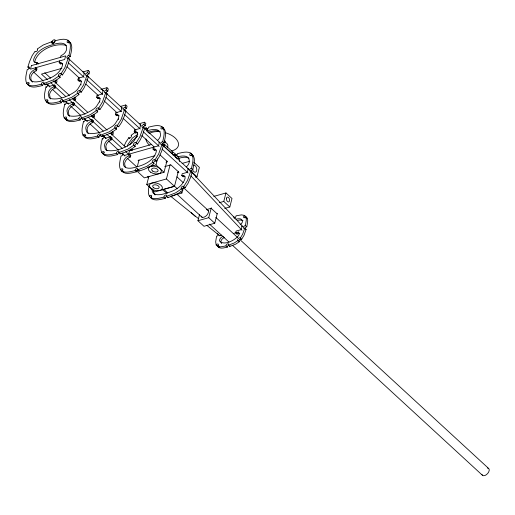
<?xml version="1.0" encoding="UTF-8"?>
<svg xmlns="http://www.w3.org/2000/svg" width="515" height="515" viewBox="0 0 515 515"><rect width="100%" height="100%" fill="white"/><g stroke="black" fill="none" stroke-linecap="round" stroke-linejoin="round"><path stroke-width="0.77" d="M149.086 185.915C148.565 189.674 147.11 194.857 150.708 197.554A1.667 0.953 -47.4 0 1 151.674 196.679M82.87 71.939L88.2 70.433L87.672 72.712A1.667 0.953 -47.4 0 0 85.645 74.463A1.667 0.953 -47.4 0 0 87.016 75.242L88.361 76.478L86.681 81.911L84.093 87.865L81.17 92.237A1.667 0.953 -47.4 0 0 79.22 92.52A1.667 0.953 -47.4 0 0 78.956 94.554L74.765 97.605L69.055 100.316L63.841 102.079L62.502 100.85A1.667 0.953 -47.4 0 0 61.749 99.414A1.667 0.953 -47.4 0 0 60.075 101.532C55.826 102.427 50.914 104.262 46.768 102.067A1.667 0.953 -47.4 0 0 47.599 99.871A1.667 0.953 -47.4 0 0 45.494 100.74C43.369 96.395 45.127 91.342 45.97 86.887A1.667 0.953 -47.4 0 0 47.393 86.179A1.667 0.953 -47.4 0 0 48.037 84.698M100.876 89.423L106.959 87.698L106.438 89.983A1.667 0.953 -47.4 0 0 104.403 91.728A1.667 0.953 -47.4 0 0 105.781 92.507L107.12 93.743L105.446 99.176L102.858 105.131L99.936 109.502A1.667 0.953 -47.4 0 0 97.985 109.785A1.667 0.953 -47.4 0 0 97.721 111.819L93.53 114.871L87.814 117.581L82.606 119.345L81.267 118.115A1.667 0.953 -47.4 0 0 80.514 116.68A1.667 0.953 -47.4 0 0 78.84 118.798C74.591 119.692 69.673 121.527 65.534 119.332A1.667 0.953 -47.4 0 0 66.364 117.137A1.667 0.953 -47.4 0 0 64.259 118.006C62.135 113.661 63.892 108.607 64.736 104.152A1.667 0.953 -47.4 0 0 66.796 102.253M120.401 106.476L125.724 104.963L125.197 107.249A1.667 0.953 -47.4 0 0 123.169 108.993A1.667 0.953 -47.4 0 0 124.546 109.772L125.885 111.008L124.205 116.442L121.617 122.396L118.701 126.767A1.667 0.953 -47.4 0 0 116.744 127.051A1.667 0.953 -47.4 0 0 116.48 129.085L112.289 132.136L106.579 134.846L101.371 136.61L100.026 135.381A1.667 0.953 -47.4 0 0 99.273 133.945A1.667 0.953 -47.4 0 0 97.605 136.063C93.35 136.958 88.438 138.793 84.299 136.597A1.667 0.953 -47.4 0 0 85.13 134.402A1.667 0.953 -47.4 0 0 83.024 135.271C80.9 130.926 82.658 125.872 83.494 121.418A1.667 0.953 -47.4 0 0 84.917 120.71A1.667 0.953 -47.4 0 0 85.567 119.229M139.166 123.742L144.49 122.229L143.962 124.514A1.667 0.953 -47.4 0 0 141.934 126.259A1.667 0.953 -47.4 0 0 143.312 127.038L144.651 128.274L142.97 133.707L140.383 139.662L137.46 144.033A1.667 0.953 -47.4 0 0 135.509 144.316A1.667 0.953 -47.4 0 0 135.245 146.35L131.055 149.402L125.345 152.112L120.13 153.876L118.791 152.646A1.667 0.953 -47.4 0 0 118.038 151.21A1.667 0.953 -47.4 0 0 116.364 153.328C112.116 154.223 107.204 156.058 103.064 153.863A1.667 0.953 -47.4 0 0 103.895 151.668A1.667 0.953 -47.4 0 0 101.79 152.537C99.659 148.191 101.416 143.138 102.26 138.683A1.667 0.953 -47.4 0 0 104.333 136.707M218.63 234.241A1.667 0.953 -47.4 0 1 216.577 236.14L215.676 241.831L216.197 244.998A1.667 0.953 -47.4 0 1 218.27 244.168A1.667 0.953 -47.4 0 1 217.478 246.331L220.523 246.865L225.988 245.913A1.667 0.953 -47.4 0 1 227.662 243.801A1.667 0.953 -47.4 0 1 228.415 245.224L229.754 246.46L235.555 244.219L239.378 241.735A1.667 0.953 -47.4 0 1 239.668 239.713A1.667 0.953 -47.4 0 1 241.612 239.404L243.981 235.419L246.112 229.375L244.773 228.139A1.667 0.953 -47.4 0 1 243.408 227.353A1.667 0.953 -47.4 0 1 245.43 225.609L246.331 219.911L245.81 216.751A1.667 0.953 -47.4 0 1 243.73 217.575A1.667 0.953 -47.4 0 1 244.522 215.412L241.484 214.877L236.018 215.837A1.667 0.953 -47.4 0 1 235.407 217.24A1.667 0.953 -47.4 0 1 234.055 217.993M244.831 228.338A1.667 0.953 -47.4 0 1 246.769 226.838C247.239 223.639 249.106 219.042 245.81 216.751M27.862 67.092A1.667 0.953 -47.4 0 1 29.233 67.871A1.667 0.953 -47.4 0 1 27.205 69.622C26.368 74.083 24.623 79.117 26.735 83.475A1.667 0.953 -47.4 0 1 28.84 82.606A1.667 0.953 -47.4 0 1 28.01 84.801C32.155 86.977 37.054 85.162 41.309 84.267A1.667 0.953 -47.4 0 1 42.983 82.149A1.667 0.953 -47.4 0 1 43.736 83.585L45.075 84.814L50.29 83.05L56 80.34L60.191 77.289A1.667 0.953 -47.4 0 1 60.455 75.254A1.667 0.953 -47.4 0 1 62.405 74.971L65.328 70.6L67.916 64.645L69.596 59.212L68.257 57.976A1.667 0.953 -47.4 0 1 66.879 57.197A1.667 0.953 -47.4 0 1 68.907 55.446C69.744 50.985 71.488 45.951 69.383 41.593A1.667 0.953 -47.4 0 1 67.278 42.462A1.667 0.953 -47.4 0 1 68.109 40.267C63.957 38.091 59.058 39.913 54.802 40.801A1.667 0.953 -47.4 0 1 53.129 42.919A1.667 0.953 -47.4 0 1 52.376 41.49L43.144 45.037L37.26 49.015A1.667 0.953 -47.4 0 1 36.996 51.049A1.667 0.953 -47.4 0 1 35.046 51.333L32.13 55.704L29.542 61.658L27.862 67.092L29.201 68.328A1.667 0.953 -47.4 0 1 29.664 68.122M68.218 58.427A1.667 0.953 -47.4 0 1 70.246 56.682C70.948 51.957 73.742 45.314 69.383 41.593M123.091 153.76A1.667 0.953 -47.4 0 1 122.448 155.24A1.667 0.953 -47.4 0 1 121.025 155.948C120.188 160.41 118.444 165.45 120.549 169.802A1.667 0.953 -47.4 0 1 122.654 168.933A1.667 0.953 -47.4 0 1 121.823 171.128C125.975 173.304 130.874 171.489 135.13 170.6A1.667 0.953 -47.4 0 1 136.803 168.476A1.667 0.953 -47.4 0 1 137.556 169.911L138.895 171.141L144.11 169.377L149.82 166.667L154.011 163.615A1.667 0.953 -47.4 0 1 154.275 161.581A1.667 0.953 -47.4 0 1 156.225 161.298L159.148 156.927L161.736 150.972L163.41 145.539L162.071 144.303A1.667 0.953 -47.4 0 1 160.699 143.524A1.667 0.953 -47.4 0 1 162.727 141.78C163.564 137.318 165.309 132.278 163.197 127.92A1.667 0.953 -47.4 0 1 161.092 128.789A1.667 0.953 -47.4 0 1 161.922 126.593C157.777 124.418 152.878 126.239 148.623 127.128A1.667 0.953 -47.4 0 1 146.949 129.246A1.667 0.953 -47.4 0 1 146.196 127.817L144.103 128.48M162.006 144.908A1.667 0.953 -47.4 0 1 164.066 143.009C164.768 138.284 167.562 131.64 163.197 127.92M149.369 196.318A1.667 0.953 -47.4 0 1 151.474 195.449A1.667 0.953 -47.4 0 1 150.644 197.644C154.79 199.82 159.689 197.998 163.944 197.11A1.667 0.953 -47.4 0 1 165.618 194.992A1.667 0.953 -47.4 0 1 166.371 196.421L167.71 197.657L172.924 195.893L178.634 193.183L182.825 190.132A1.667 0.953 -47.4 0 1 183.089 188.097A1.667 0.953 -47.4 0 1 185.04 187.814L187.962 183.443L190.55 177.482L192.23 172.055L190.885 170.819A1.667 0.953 -47.4 0 1 189.514 170.04A1.667 0.953 -47.4 0 1 191.541 168.289C192.378 163.828 194.123 158.794 192.018 154.436A1.667 0.953 -47.4 0 1 189.913 155.305A1.667 0.953 -47.4 0 1 190.737 153.11C186.591 150.934 181.692 152.755 177.437 153.644A1.667 0.953 -47.4 0 1 175.763 155.762A1.667 0.953 -47.4 0 1 175.01 154.333L172.918 154.996M190.853 171.27A1.667 0.953 -47.4 0 1 192.88 169.525C193.582 164.8 196.376 158.157 192.018 154.436M86.938 75.995A1.667 0.953 -47.4 0 1 87.659 74.585A1.667 0.953 -47.4 0 1 89.011 73.948L89.539 71.662L88.2 70.433M105.749 92.958A1.667 0.953 -47.4 0 1 107.777 91.213L108.305 88.928L106.959 87.698M124.469 110.455A1.667 0.953 -47.4 0 1 126.542 108.478L127.063 106.193L125.724 104.963M143.273 127.495A1.667 0.953 -47.4 0 1 145.301 125.744L145.829 123.458L144.49 122.229M59.573 60.918L59.219 62.676A5.556 3.18 -47.4 0 1 61.89 67.137C58.684 74.611 50.914 78.454 43.447 80.366C38.902 82.001 29.033 84.087 29.464 76.329A5.556 3.18 -47.4 0 1 35.046 69.531L35.619 67.716L36.958 68.946L36.391 70.761A5.556 3.18 -47.4 0 0 30.803 77.565L30.997 79.567L32.426 82.13M36.539 64.15L37.003 62.367L38.342 63.596L38.226 64.047M49.421 85.767L49.247 86.436L54.384 84.981L55.723 86.211L55.26 87.994L53.921 86.765L54.384 84.981M60.493 57.352L61.066 55.543A5.556 3.18 -47.4 0 0 66.647 48.738C67.085 40.981 57.21 43.067 52.672 44.702C45.198 46.614 37.428 50.457 34.222 57.931A5.556 3.18 -47.4 0 0 36.893 62.399L37.003 62.367M53.702 81.866L55.305 81.415L55.652 80.076M59.109 62.701L60.455 63.937L60.686 63.049M55.041 83.102L56.644 82.645L57.107 80.861L56.27 80.095M68.186 103.032L68.012 103.702L73.143 102.247L74.488 103.476L74.025 105.26L72.686 104.03L73.143 102.247M83.752 73.349L84.396 73.162L83.469 76.729L78.338 78.183L77.874 79.967L79.213 81.203L79.445 80.314M72.467 99.131L74.07 98.68L74.36 97.567M73.806 100.367L75.409 99.91L75.872 98.127L74.694 97.052M86.951 120.298L86.778 120.967L91.908 119.512L93.247 120.742L92.79 122.525L91.451 121.295L91.908 119.512M102.517 90.614L103.155 90.428L102.234 93.994L97.103 95.449L96.64 97.232L97.979 98.468L98.211 97.58M91.226 116.403L92.829 115.946L93.176 114.607M92.565 117.632L94.174 117.175L94.631 115.392L93.794 114.626M105.71 137.563L105.543 138.232L110.674 136.778L112.013 138.007L111.549 139.797L110.21 138.561L110.674 136.778M121.276 107.88L121.92 107.693L120.999 111.259L115.862 112.714L115.405 114.504L116.744 115.733L116.976 114.845M109.991 133.668L111.594 133.211L111.884 132.097M111.33 134.898L112.933 134.441L113.397 132.658L112.225 131.583M124.418 155.054L124.302 155.498L158.523 145.79L159.444 142.224L158.807 142.41M140.041 125.145L140.685 124.958L139.758 128.525L134.627 129.986L134.164 131.769L135.509 132.999L135.793 131.885M129.503 150.721L128.583 154.288L125.641 151.577M153.393 147.251L153.039 149.002A5.556 3.18 -47.4 0 1 155.71 153.464C152.504 160.938 144.734 164.781 137.26 166.693C132.722 168.328 122.847 170.414 123.285 162.663A5.556 3.18 -47.4 0 1 128.866 155.858L129.439 154.043L130.778 155.279L130.205 157.088A5.556 3.18 -47.4 0 0 124.624 163.892L125.351 167.388M130.359 150.477L130.707 149.138M131.988 150.592L132.162 149.923L131.267 149.105M137.447 166.017L139.024 159.933M152.929 149.035L154.268 150.264L154.558 149.15M178.39 171.238L174.482 186.34L154.809 191.921L146.762 184.525L148.899 176.259M147.644 167.253L155.974 164.89L157.519 158.91M164.781 144.631L164.317 146.415L172.358 153.811L172.821 152.028L164.781 144.631L162.47 145.282M136.295 170.471L144.335 177.875L164.015 172.293L166.937 160.989M146.762 184.525L166.442 178.943L170.15 164.594M184.969 176.671A5.556 3.18 -47.4 0 0 183.192 176.748L181.744 175.544L182.207 173.761L187.338 172.306L188.265 168.74L187.621 168.92M183.089 176.78L183.314 175.885M171.128 196.067L181.911 193.009L183.482 186.926M195.507 177.173L196.975 176.754L199.395 167.394L193.724 162.173M217.304 213.339L214.749 223.227L203.966 226.285L197.934 220.735L199.511 214.646M197.934 220.735L208.717 217.678L211.272 207.79M219.384 202.665L223.78 201.423L225.969 192.951L232.001 198.5L229.812 206.972L224.682 208.427M219.963 235.246L219.847 235.69L221.772 235.143M239.816 233.617A3.335 1.912 -47.4 0 0 238.638 233.623L236.984 234.093L235.638 232.864L236.102 231.081L241.232 229.626L242.159 226.059L241.516 226.24M236.984 234.093L237.151 233.43M48.12 85.509A1.667 0.953 -47.4 0 0 47.966 85.593L46.665 84.203M47.966 85.593L48.172 84.833M66.725 102.858L65.386 101.622L65.514 101.165M85.722 120.001A1.667 0.953 -47.4 0 0 85.49 120.124L84.19 118.733M85.49 120.124L85.657 119.512M104.294 137.235L102.916 136.153L103.039 135.696M87.016 75.242L83.636 84.866L79.831 91.007A1.667 0.953 -47.4 0 0 77.881 91.284A1.667 0.953 -47.4 0 0 77.617 93.318L71.733 97.303L62.502 100.85M105.781 92.507L102.401 102.131L98.597 108.272A1.667 0.953 -47.4 0 0 96.64 108.549A1.667 0.953 -47.4 0 0 96.376 110.583L90.498 114.568L81.267 118.115M124.546 109.772L121.167 119.396L117.356 125.538A1.667 0.953 -47.4 0 0 115.405 125.815A1.667 0.953 -47.4 0 0 115.141 127.849L109.257 131.834L100.026 135.381M143.312 127.038L139.926 136.662L136.121 142.803A1.667 0.953 -47.4 0 0 134.17 143.08A1.667 0.953 -47.4 0 0 133.906 145.114L128.023 149.099L118.791 152.646M68.257 57.976L64.877 67.6L61.066 73.742A1.667 0.953 -47.4 0 0 59.116 74.018A1.667 0.953 -47.4 0 0 58.852 76.053L52.968 80.037L43.736 83.585M162.071 144.303L158.691 153.927L154.886 160.068A1.667 0.953 -47.4 0 0 152.936 160.345A1.667 0.953 -47.4 0 0 152.672 162.38L146.788 166.364L137.556 169.911M190.885 170.819L187.505 180.443L183.701 186.578A1.667 0.953 -47.4 0 0 181.75 186.861A1.667 0.953 -47.4 0 0 181.486 188.896L175.602 192.874L166.371 196.421M244.773 228.139L242.642 234.183L240.267 238.168A1.667 0.953 -47.4 0 0 238.329 238.484A1.667 0.953 -47.4 0 0 238.033 240.505L234.216 242.983L228.415 245.224M124.199 145.764L125.943 142.031L128.866 137.66A1.667 0.953 -47.4 0 0 130.816 137.376A1.667 0.953 -47.4 0 0 131.08 135.342L135.271 132.291M81.634 81.319A5.556 3.18 -47.4 0 0 79.323 81.17L77.984 79.941A5.556 3.18 -47.4 0 1 80.655 84.402L77.862 88.889A10.944 6.27 -47.4 0 1 75.332 91.49C68.315 96.299 58.993 100.303 50.438 98.552A10.944 6.27 -47.4 0 1 48.957 97.09L48.23 93.595A5.556 3.18 -47.4 0 1 53.811 86.797L55.15 88.026A5.556 3.18 -47.4 0 0 49.569 94.831L50.296 98.326A10.944 6.27 -47.4 0 0 50.695 98.906M100.232 98.494A5.556 3.18 -47.4 0 0 98.088 98.436L96.749 97.206A5.556 3.18 -47.4 0 1 99.421 101.667L96.627 106.154A10.944 6.27 -47.4 0 1 94.097 108.755C87.074 113.564 77.759 117.568 69.197 115.817A10.944 6.27 -47.4 0 1 67.716 114.356L66.995 110.86A5.556 3.18 -47.4 0 1 72.576 104.062L73.915 105.292A5.556 3.18 -47.4 0 0 68.334 112.096L69.062 115.592A10.944 6.27 -47.4 0 0 69.461 116.171M119.165 115.849A5.556 3.18 -47.4 0 0 116.854 115.701L115.515 114.472A5.556 3.18 -47.4 0 1 118.18 118.933L115.392 123.42A10.944 6.27 -47.4 0 1 112.862 126.02C105.839 130.829 96.517 134.833 87.962 133.082A10.944 6.27 -47.4 0 1 86.481 131.621L85.754 128.132A5.556 3.18 -47.4 0 1 91.342 121.328L92.681 122.557A5.556 3.18 -47.4 0 0 87.099 129.362L87.82 132.857A10.944 6.27 -47.4 0 0 88.226 133.437M137.763 133.024A5.556 3.18 -47.4 0 0 135.612 132.967L134.273 131.737A5.556 3.18 -47.4 0 1 136.945 136.198L134.151 140.692A10.944 6.27 -47.4 0 1 131.628 143.286C124.604 148.095 115.283 152.099 106.727 150.348A10.944 6.27 -47.4 0 1 105.247 148.887L104.519 145.397A5.556 3.18 -47.4 0 1 110.101 138.593L111.446 139.822A5.556 3.18 -47.4 0 0 105.858 146.627L106.586 150.123A10.944 6.27 -47.4 0 0 106.985 150.702M129.716 144.889L132.175 141.001L136.765 136.919M137.827 134.299L132.464 137.988L128.042 144.258A5.556 3.18 -47.4 0 0 127.443 146.312M174.958 156.006L176.349 155.562L175.01 154.333M36.314 69.132L36.958 68.946M60.455 63.937L60.564 63.905A5.556 3.18 -47.4 0 1 62.708 63.963M61.845 68.341L41.464 74.121L47.348 79.542M54.757 86.488L55.723 86.211M73.845 103.663L74.488 103.476M92.288 121.019L93.247 120.742M111.369 138.194L112.013 138.007M129.078 150.837L151.397 144.509M130.134 155.459L130.778 155.279M154.268 150.264L154.378 150.232A5.556 3.18 -47.4 0 1 156.154 150.161M138.091 160.461L154.899 155.697M137.054 170.259L138.593 169.821M165.991 162.225L167.523 161.794L160.056 154.925M164.761 166.609L170.871 164.877L178.911 172.28L177.385 172.712M182.136 163.416L189.745 161.259M181.744 175.544L181.853 175.518A5.556 3.18 -47.4 0 1 184.525 179.98C181.319 187.454 173.549 191.297 166.081 193.209C161.536 194.844 151.668 196.93 152.099 189.172A5.556 3.18 -47.4 0 1 152.125 188.715M213.802 196.402L225.969 192.951M206.515 209.624L211.137 208.311L217.169 213.86M233.411 233.456L236.462 232.587M238.084 232.13L238.728 231.95M223.278 236.372L222.86 236.488A3.335 1.912 -47.4 0 0 219.583 241.065C224.122 246.061 234.949 240.228 238.542 235.69A3.335 1.912 -47.4 0 0 237.299 232.394L235.638 232.864M224.411 237.66L224.205 237.718A3.335 1.912 -47.4 0 0 220.922 242.301L221.72 243.569M63.088 100.65A1.667 0.953 -47.4 0 0 61.414 102.768C56.798 103.676 50.56 106.187 46.768 102.067M81.621 117.999A1.667 0.953 -47.4 0 0 80.179 120.034C75.563 120.941 69.319 123.452 65.534 119.332M100.689 135.162A1.667 0.953 -47.4 0 0 98.944 137.299C94.329 138.207 88.084 140.717 84.299 136.597M119.229 152.498A1.667 0.953 -47.4 0 0 117.71 154.564C113.088 155.472 106.85 157.989 103.064 153.863M146.485 131.029C151.03 129.394 160.899 127.308 160.468 135.065A5.556 3.18 -47.4 0 1 157.403 140.486M147.824 132.265C151.764 131.46 156.393 129.49 160.191 131.737M175.306 157.545C179.844 155.91 189.72 153.824 189.282 161.581A5.556 3.18 -47.4 0 1 186.218 167.002M176.645 158.774C180.578 157.976 185.207 156 189.005 158.253M44.02 83.507A1.667 0.953 -47.4 0 0 42.655 85.503C38.039 86.404 31.795 88.908 28.01 84.801M138.29 169.68A1.667 0.953 -47.4 0 0 136.469 171.83C131.859 172.731 125.615 175.235 121.823 171.128M166.648 196.35A1.667 0.953 -47.4 0 0 165.283 198.346C160.674 199.247 154.429 201.751 150.644 197.644M228.847 245.082A1.667 0.953 -47.4 0 0 227.327 247.149C224.186 247.767 219.892 249.382 217.478 246.331M236.044 219.178C238.117 218.746 241.554 218.019 242.423 220.678A3.335 1.912 -47.4 0 1 240.157 224.791M237.383 220.407L240.415 219.982L242.964 220.639M244.574 216.216L245.867 216.648A1.667 0.953 -47.4 0 0 245.056 217.652M68.572 41.039L69.448 41.503A1.667 0.953 -47.4 0 0 68.456 42.977M162.386 127.366L163.261 127.829A1.667 0.953 -47.4 0 0 162.36 128.995M191.207 153.882L192.082 154.346A1.667 0.953 -47.4 0 0 191.091 155.82M66.371 45.41C55.832 42.661 40.421 48.816 35.561 59.167A5.556 3.18 -47.4 0 0 35.123 62.502M161.942 189.269L166.931 193.28M170.671 196.292L198.739 218.862M206.843 225.383L219.937 235.922M68.109 40.267L69.448 41.503M161.922 126.593L163.261 127.829M190.737 153.11L192.082 154.346M244.522 215.412L245.867 216.648M68.907 55.446L70.246 56.682M87.672 72.712L89.011 73.948M106.438 89.983L107.777 91.213M125.197 107.249L126.542 108.478M143.962 124.514L145.301 125.744M162.727 141.78L164.066 143.009M191.541 168.289L192.88 169.525M52.376 41.49L53.715 42.719A1.667 0.953 -47.4 0 0 53.573 43.048M146.196 127.817L147.535 129.046A1.667 0.953 -47.4 0 0 147.341 129.535M162.199 143.576L163.918 145.159M67.993 58.073L85.11 73.825M86.881 75.454L103.657 90.891M105.775 92.835L122.422 108.156M124.662 110.223L141.194 125.428M143.556 127.604L160.088 142.816M161.858 144.445L189.011 169.429M191.87 172.061L196.975 176.754M223.78 201.423L229.812 206.972M245.43 225.609L246.769 226.838M68.25 62.727L84.19 77.392M86.552 79.561L102.736 94.457M106.032 97.49L121.501 111.723M124.334 114.33L140.273 128.995M143.221 131.711L159.161 146.382M162.116 149.099L188.091 172.995M67.13 66.847L79.49 78.216M85.966 84.177L98.326 95.552M104.217 100.966L117.163 112.882M123.053 118.302L135.999 130.218M141.889 135.632L154.249 147.007M78.338 78.183L78.84 78.647M97.103 95.449L97.605 95.912M115.862 112.714L116.364 113.178M134.627 129.986L135.13 130.443M80.655 84.402L81.158 84.866M99.421 101.667L99.923 102.131M118.18 118.933L118.682 119.396M136.945 136.198L137.447 136.662M176.96 176.864L183.198 182.606M240.267 238.168L241.612 239.404M61.066 73.742L62.405 74.971M79.831 91.007L81.17 92.237M98.597 108.272L99.936 109.502M117.356 125.538L118.701 126.767M136.121 142.803L137.46 144.033M154.886 160.068L156.225 161.298M183.701 186.578L185.04 187.814M183.276 187.479L208.73 210.905M215.837 217.446L237.737 237.602M239.514 239.237L488.761 468.579M128.866 137.66L129.761 138.477M155.974 164.89L164.015 172.293M238.033 240.505L239.378 241.735M58.852 76.053L60.191 77.289M77.617 93.318L78.956 94.554M96.376 110.583L97.721 111.819M115.141 127.849L116.48 129.085M133.906 145.114L135.245 146.35M152.672 162.38L154.011 163.615M181.486 188.896L182.825 190.132M177.372 188.838L174.54 186.23L163.757 189.282L167.729 192.938M180.778 191.966L181.911 193.009M208.717 217.678L214.749 223.227M166.442 178.943L174.482 186.34M55.305 81.415L56.644 82.645M74.07 98.68L75.409 99.91M92.829 115.946L94.174 117.175M111.594 133.211L112.933 134.441M176.896 194.136L202.356 217.562M209.457 224.102L228.995 242.076M232.548 245.346L482.388 475.236M44.741 72.724L50.625 78.138M53.573 80.849L69.461 95.475M72.995 98.719L87.711 112.264M91.245 115.515L107.133 130.134M110.667 133.385L125.383 146.93M217.233 233.604L218.572 234.84M50.882 82.793L53.824 85.496M55.594 87.125L65.598 96.331M69.132 99.582L72.66 102.833M73.838 103.914L85.02 114.208M87.968 116.911L91.496 120.162M92.674 121.244L103.27 130.997M106.805 134.248L110.332 137.492M111.51 138.58L122.107 148.326M191.2 212.644L195.591 216.68M35.155 69.499L36.501 70.729M128.975 155.826L130.314 157.062M225.988 245.913L227.327 247.149M33.436 71.888L42.88 80.578M46.427 83.836L49.968 87.099M52.33 89.269L61.774 97.959M65.315 101.223L68.514 104.165M70.632 106.109L80.668 115.347M84.209 118.605L87.28 121.431M90.112 124.038L99.556 132.728M102.511 135.445L106.051 138.702M108.414 140.878L118.45 150.11M121.991 153.367L124.939 156.084M127.302 158.26L136.745 166.95M147.374 176.729L148.558 177.817M45.97 86.887L46.472 87.35M64.736 104.152L65.238 104.616M83.494 121.418L83.996 121.881M102.26 138.683L102.762 139.147M216.197 244.998L217.536 246.234A1.667 0.953 -47.4 0 1 218.643 245.32M41.309 84.267L42.655 85.503M60.075 101.532L61.414 102.768M78.84 118.798L80.179 120.034M97.605 136.063L98.944 137.299M116.364 153.328L117.71 154.564M135.13 170.6L136.469 171.83M163.944 197.11L165.283 198.346M26.735 83.475L28.074 84.711A1.667 0.953 -47.4 0 1 29.04 83.836M45.494 100.74L46.839 101.976A1.667 0.953 -47.4 0 1 48.178 100.959M64.259 118.006L65.598 119.242A1.667 0.953 -47.4 0 1 66.718 118.302M83.024 135.271L84.363 136.507A1.667 0.953 -47.4 0 1 85.773 135.477M101.79 152.537L103.129 153.773A1.667 0.953 -47.4 0 1 104.32 152.801M120.549 169.802L121.894 171.038A1.667 0.953 -47.4 0 1 122.86 170.162M191.805 172.313L242.945 226.703M190.878 175.879L242.024 230.269M155.06 194.973L153.631 192.41L153.438 190.408M102.884 153.335L103.129 153.773M84.363 136.507L83.913 135.593M65.36 118.804L65.598 119.242M46.839 101.976L46.389 101.062M121.443 170.124L121.894 171.038M217.285 245.61L217.536 246.234M193.28 165.302A3.611 2.163 74.2 0 1 196.492 167.813A3.611 2.163 74.2 0 1 195.578 172.126A3.611 2.163 74.2 0 1 192.43 169.319M206.689 209.708A4.609 2.639 -47.4 0 1 206.927 215.109A4.609 2.639 -47.4 0 1 201.198 216.139M172.776 152.137A16.667 9.322 14.5 0 1 179.581 161.536M165.354 132.709A16.667 9.322 14.5 0 1 178.216 142.398A16.667 9.322 14.5 0 1 171.347 150.998M149.408 145.153A16.667 9.322 14.5 0 1 145.945 138.883M148.977 133.662A16.667 9.322 14.5 0 1 159.566 131.653M164.613 140.621A3.335 1.867 14.5 0 1 165.051 142.964M164.143 141.644A6.663 3.727 14.5 0 1 167.362 147.251M163.223 145.211A6.663 3.727 14.5 0 1 163.802 145.488M192.23 172.055A1.667 0.953 -47.4 0 1 191.612 172.287M193.357 155.665A1.667 0.953 -47.4 0 1 192.694 156.348M176.272 155.723A1.667 0.953 -47.4 0 1 176.349 155.562M152.401 198.494A1.667 0.953 -47.4 0 1 151.983 198.874M167.929 197.013A1.667 0.953 -47.4 0 1 167.71 197.657M163.41 145.539A1.667 0.953 -47.4 0 1 162.798 145.771M164.543 129.156A1.667 0.953 -47.4 0 1 164.028 129.716M123.33 154.5A1.667 0.953 -47.4 0 0 123.021 154.655L121.675 153.418A1.667 0.953 -47.4 0 1 122.145 153.219M123.709 171.823A1.667 0.953 -47.4 0 1 123.169 172.364M139.114 170.497A1.667 0.953 -47.4 0 1 138.895 171.141M132.052 149.955A5.556 3.18 -47.4 0 1 131.583 150.065M122.692 153.219A1.667 0.953 -47.4 0 1 122.795 153.264M69.596 59.212A1.667 0.953 -47.4 0 1 68.978 59.444M70.722 42.822A1.667 0.953 -47.4 0 1 70.059 43.511M29.767 85.651A1.667 0.953 -47.4 0 1 29.349 86.037M45.301 84.17A1.667 0.953 -47.4 0 1 45.075 84.814M38.232 63.628A5.556 3.18 -47.4 0 1 37.762 63.738M233.398 217.008A1.667 0.953 -47.4 0 1 233.585 216.525L234.93 217.755A1.667 0.953 -47.4 0 0 234.789 218.077M246.112 229.375A1.667 0.953 -47.4 0 1 245.455 229.606M229.973 245.816A1.667 0.953 -47.4 0 1 229.754 246.46M219.454 246.878A1.667 0.953 -47.4 0 1 218.824 247.567M247.149 217.98A1.667 0.953 -47.4 0 1 246.485 218.643M487.473 468.071A4.609 2.639 -47.4 0 1 487.711 473.472A4.609 2.639 -47.4 0 1 481.982 474.502M88.361 76.478A1.667 0.953 -47.4 0 1 87.743 76.709M46.627 84.357A1.667 0.953 -47.4 0 1 46.936 84.209M48.655 102.762A1.667 0.953 -47.4 0 1 48.114 103.303M64.06 101.436A1.667 0.953 -47.4 0 1 63.841 102.079M107.12 93.743A1.667 0.953 -47.4 0 1 106.36 93.981M65.386 101.622A1.667 0.953 -47.4 0 1 66.152 101.384M67.626 119.712A1.667 0.953 -47.4 0 1 66.873 120.568M82.825 118.701A1.667 0.953 -47.4 0 1 82.606 119.345M125.885 111.008A1.667 0.953 -47.4 0 1 125.267 111.24M84.151 118.888A1.667 0.953 -47.4 0 1 84.537 118.708M86.237 137.215A1.667 0.953 -47.4 0 1 85.638 137.833M101.59 135.966A1.667 0.953 -47.4 0 1 101.371 136.61M144.651 128.274A1.667 0.953 -47.4 0 1 143.955 128.512M104.236 136.192A1.667 0.953 -47.4 0 1 104.288 136.301M102.916 136.153A1.667 0.953 -47.4 0 1 103.747 135.915M104.822 154.712A1.667 0.953 -47.4 0 1 104.403 155.099M120.349 153.232A1.667 0.953 -47.4 0 1 120.13 153.876M31.409 65.605L30.488 69.171L64.71 59.463L65.63 55.897L31.409 65.605M226.433 198.462A2.498 1.5 74.2 0 0 228.551 201.944A2.498 1.5 74.2 0 0 229.027 198.14A2.498 1.5 74.2 0 0 226.433 198.462M151.642 188.896A6.663 3.727 14.5 0 0 162.322 188.606A6.663 3.727 14.5 0 0 153.798 182.793A6.663 3.727 14.5 0 0 151.642 188.896M153.779 187.833A3.335 1.867 14.5 0 0 159.116 187.685A3.335 1.867 14.5 0 0 154.861 184.782A3.335 1.867 14.5 0 0 153.779 187.833M150.58 172.177A6.663 3.727 14.5 0 0 161.259 171.888A6.663 3.727 14.5 0 0 152.736 166.075A6.663 3.727 14.5 0 0 150.58 172.177M152.717 171.115A3.335 1.867 14.5 0 0 158.06 170.967A3.335 1.867 14.5 0 0 153.798 168.064A3.335 1.867 14.5 0 0 152.717 171.115M53.476 43.176A2.221 1.275 -47.4 0 0 55.015 39.977A2.221 1.275 -47.4 0 0 51.944 41.586A2.221 1.275 -47.4 0 0 53.476 43.176"/></g></svg>
